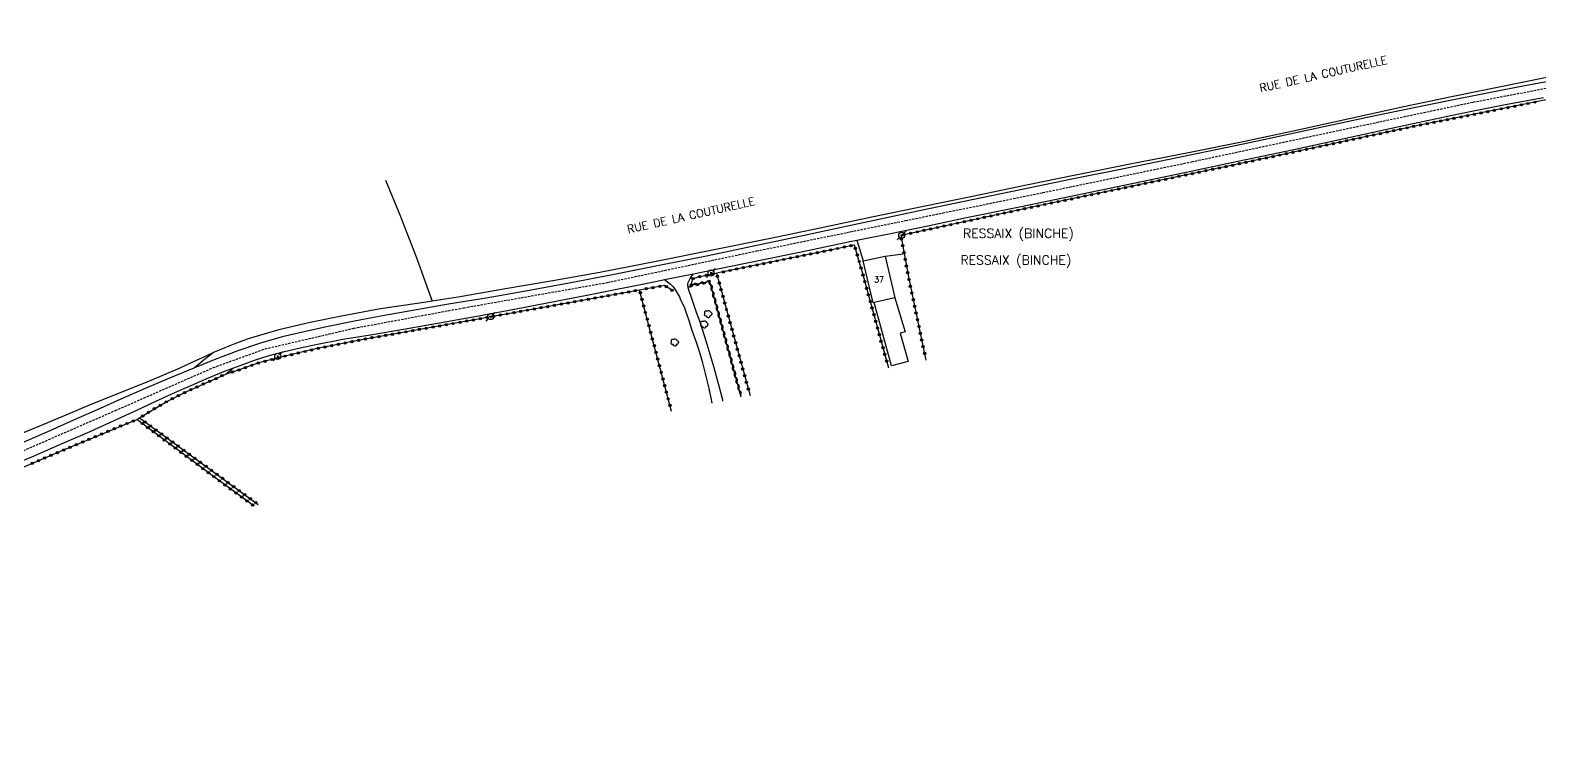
# Model space of a CAD drawing. Header units: millimetres. Extents: x 138000 to 139001, y 123000 to 124000.
# Drawn here: x 138334.1 to 138664.3, y 123389.9 to 123547.1 of the extents above; entities that cross this region are included whole.
import ezdxf
from ezdxf.enums import TextEntityAlignment as Align

# ---------------------------------------------------------------- set-up
doc = ezdxf.new("R2010")
doc.units = ezdxf.units.MM
doc.linetypes.add('DASHED', pattern=[0.75, 0.5, -0.25])
doc.layers.get('0').update_dxf_attribs({"linetype": 'CONTINUOUS'})
for name, color, linetype in [('W0001', 6, 'DASHED'), ('W0008', 7, 'CONTINUOUS'), ('W0017', 7, 'CONTINUOUS'), ('W0101', 7, 'CONTINUOUS'), ('W0104', 1, 'CONTINUOUS'), ('W0211', 2, 'CONTINUOUS'), ('W0214', 2, 'CONTINUOUS'), ('W0300', 7, 'CONTINUOUS'), ('W0310', 3, 'CONTINUOUS'), ('W0322', 7, 'CONTINUOUS'), ('W0323', 7, 'CONTINUOUS'), ('W0330', 7, 'CONTINUOUS'), ('W0473', 7, 'CONTINUOUS'), ('W0980', 7, 'CONTINUOUS'), ('W0989', 7, 'CONTINUOUS'), ('W0991', 7, 'CONTINUOUS')]:
    doc.layers.add(name, color=color, linetype=linetype)
doc.styles.get("Standard").update_dxf_attribs({"font": 'romans.shx', "width": 0.85})

# ---------------------------------------------------------------- blocks, each defined once
blk = doc.blocks.new('T300')
for p, q in [((-0.8, 0.51), (-0.86, 0.34)), ((-0.86, 0.34), (-0.86, 0.17)), ((-0.86, 0.17), (-0.74, 0.06)), ((-0.69, 0.63), (-0.8, 0.51)), ((-0.8, -0.06), (-0.74, 0.06)), ((-0.74, 0.06), (-0.69, 0.11)), ((-0.57, 0.69), (-0.69, 0.63)), ((-0.46, 0.69), (-0.57, 0.69)), ((-0.29, 0.63), (-0.46, 0.69)), ((-0.29, 0.63), (-0.17, 0.74)), ((-0.23, 0.57), (-0.29, 0.63)), ((-0.17, 0.74), (-0.06, 0.8)), ((-0.06, 0.8), (0.06, 0.8)), ((0.06, 0.8), (0.23, 0.74)), ((0.23, 0.74), (0.34, 0.63)), ((0.34, 0.63), (0.4, 0.51)), ((0.46, 0.46), (0.34, 0.46)), ((0.4, 0.51), (0.4, 0.46)), ((0.57, 0.4), (0.46, 0.46)), ((0.57, 0.4), (0.69, 0.29)), ((0.69, 0.29), (0.74, 0.17)), ((0.74, 0.06), (0.69, -0.17)), ((0.74, 0.17), (0.74, 0.06)), ((-0.8, -0.17), (-0.8, -0.06)), ((-0.8, -0.23), (-0.8, -0.17)), ((-0.74, -0.34), (-0.8, -0.23)), ((-0.69, -0.4), (-0.74, -0.34)), ((-0.51, -0.46), (-0.69, -0.4)), ((-0.4, -0.46), (-0.51, -0.46)), ((-0.4, -0.46), (-0.34, -0.46)), ((-0.34, -0.46), (-0.34, -0.4)), ((-0.34, -0.51), (-0.34, -0.46)), ((-0.29, -0.63), (-0.34, -0.51)), ((-0.17, -0.74), (-0.29, -0.63)), ((-0.06, -0.8), (-0.17, -0.74)), ((0.06, -0.8), (-0.06, -0.8)), ((0.17, -0.74), (0.06, -0.8)), ((0.23, -0.69), (0.17, -0.74)), ((0.29, -0.46), (0.23, -0.46)), ((0.29, -0.63), (0.23, -0.69)), ((0.46, -0.4), (0.29, -0.46)), ((0.34, -0.51), (0.29, -0.63)), ((0.34, -0.51), (0.34, -0.46)), ((0.57, -0.34), (0.46, -0.4)), ((0.63, -0.29), (0.57, -0.34)), ((0.69, -0.17), (0.63, -0.29))]:
    blk.add_line(p, q)
blk = doc.blocks.new('T473')
for p, q in [((-0.166667, 0.166667), (0.166667, -0.166667)), ((-0.166667, -0.166667), (0.166667, 0.166667)), ((0.500001, 0.500001), (1.000002, 1.000002)), ((-1.000002, -1.000002), (-0.500001, -0.500001))]:
    blk.add_line(p, q)
blk.add_ellipse((0, 0), major_axis=(0.471405, 0.471405), ratio=1, start_param=5.4977871438, end_param=11.780972451)
blk = doc.blocks.new('t323o')
at = {"color": 0, "linetype": 'Continuous'}
for radius in [0.25, 0.15]:
    blk.add_circle((0, 0), radius, dxfattribs=at)
blk = doc.blocks.new('t310o')
at = {"color": 0, "linetype": 'Continuous'}
for centre, start, end in [((-0.5, 0.38), 216.8699, 323.1304), ((0.5, -0.37), 36.8699, 143.1303)]:
    blk.add_arc(centre, 0.625, start, end, dxfattribs=at)
blk = doc.blocks.new('t322o')
at = {"color": 0, "linetype": 'Continuous'}
for radius in [0.25, 0.15]:
    blk.add_circle((0, 0), radius, dxfattribs=at)

msp = doc.modelspace()

# ---------------------------------------------------------------- linework, layer by layer
at = {"layer": 'W0001'}
msp.add_lwpolyline([(138159.38, 123389.87), (138180.42, 123394.11), (138200.12, 123401.12), (138231.18, 123413.59), (138262.43, 123426.21), (138284.16, 123435.36), (138307.22, 123444.74), (138331.28, 123454.65), (138352.76, 123464.01), (138374.19, 123473.4), (138385.49, 123477.49), (138404.93, 123481.99), (138428.95, 123486.46), (138460.41, 123492), (138492.98, 123498.88), (138525.57, 123505.53), (138555.54, 123511.63), (138588.19, 123518.38), (138620.51, 123525.27), (138649.71, 123531.42), (138680.95, 123537.36), (138711, 123543.03), (138735.09, 123547.13)], dxfattribs=at)
at = {"layer": 'W0008'}
for points in [[(138666.89, 123536.09), (138659.47, 123534.67), (138652.05, 123533.25), (138644.65, 123531.8), (138636.45, 123530.12), (138628.26, 123528.39), (138620.07, 123526.65), (138611.31, 123524.79), (138602.55, 123522.91), (138593.8, 123521.06), (138583.19, 123518.88), (138572.57, 123516.72), (138561.96, 123514.56), (138551.06, 123512.33), (138540.16, 123510.09), (138529.27, 123507.82), (138520.76, 123505.98), (138512.25, 123504.13), (138503.73, 123502.3), (138493.06, 123500.05), (138482.39, 123497.84), (138471.71, 123495.68), (138461.84, 123493.74), (138451.97, 123491.84), (138442.09, 123490.02), (138433.85, 123488.59), (138425.61, 123487.22), (138417.38, 123485.79), (138411.21, 123484.69), (138405.04, 123483.57), (138398.91, 123482.32), (138394.07, 123481.24), (138389.24, 123480.08), (138384.47, 123478.74), (138379.57, 123477.08), (138374.74, 123475.23), (138370.07, 123473.36), (138369.93, 123473.3), (138364.59, 123471.09), (138359.28, 123468.79), (138353.98, 123466.47), (138348.8, 123464.18), (138343.64, 123461.88), (138338.46, 123459.59), (138332.26, 123456.9)], [(138327.43, 123450.96), (138335, 123454.13), (138341.12, 123456.77), (138347.22, 123459.46), (138353.3, 123462.19), (138357.46, 123464.1), (138361.6, 123466.04), (138365.77, 123467.93), (138369.45, 123469.56), (138373.14, 123471.17), (138376.87, 123472.68), (138378.44, 123473.28), (138380.02, 123473.88), (138383.18, 123475.01), (138386.39, 123476.04), (138389.75, 123476.94), (138393.15, 123477.73), (138396.57, 123478.46), (138402.54, 123479.6), (138408.54, 123480.58), (138414.54, 123481.58), (138423.18, 123483.11), (138431.81, 123484.66), (138440.44, 123486.25), (138455.86, 123489.23), (138471.27, 123492.31), (138472.86, 123492.64), (138479.2, 123493.92), (138486.66, 123495.44), (138495.58, 123497.26), (138504.5, 123499.09), (138513.41, 123500.92), (138514.91, 123501.22), (138521.92, 123502.66), (138530.43, 123504.41), (138538.93, 123506.16), (138550.51, 123508.55), (138562.08, 123510.95), (138573.65, 123513.35), (138585.92, 123515.91), (138598.2, 123518.48), (138610.47, 123521.08), (138622.83, 123523.77), (138635.18, 123526.48), (138647.56, 123529.08), (138656.31, 123530.79), (138665.08, 123532.44)]]:
    msp.add_lwpolyline(points, dxfattribs=at)
at = {"layer": 'W0017'}
for points in [[(138514.91, 123501.22), (138516.29, 123496.73)], [(138485.63, 123466.09), (138485.58, 123466.32), (138484.67, 123469.84), (138483.69, 123473.34), (138482.7, 123476.75), (138481.65, 123480.13), (138480.56, 123483.51), (138479.87, 123485.46), (138479.17, 123487.41), (138478.53, 123489.37), (138478.26, 123490.1), (138478, 123490.82), (138477.93, 123491.54), (138478.04, 123491.99), (138478.22, 123492.44), (138478.44, 123492.87), (138478.67, 123493.23), (138478.94, 123493.58), (138479.2, 123493.92)], [(138472.86, 123492.64), (138473.5, 123492.12), (138474.15, 123491.61), (138474.73, 123491.04), (138475.1, 123490.55), (138475.24, 123490.35), (138475.69, 123489.6), (138476.11, 123488.83), (138476.3, 123488.41), (138477.21, 123486.43), (138478.08, 123483.91), (138478.91, 123481.38), (138479.67, 123479.18), (138480.41, 123476.98), (138481.09, 123474.76), (138481.78, 123472.12), (138482.4, 123469.45), (138482.98, 123466.77), (138483.22, 123465.61)]]:
    msp.add_lwpolyline(points, dxfattribs=at)
at = {"layer": 'W0101'}
for points in [[(138516.29, 123496.73), (138521.08, 123497.76)], [(138521.08, 123497.76), (138523.24, 123488.66), (138518.72, 123487.59), (138518.47, 123487.53), (138516.29, 123496.73)]]:
    msp.add_lwpolyline(points, dxfattribs=at)
at = {"layer": 'W0104'}
msp.add_lwpolyline([(138523.24, 123488.66), (138525.46, 123481.24), (138524.41, 123480.93), (138526.12, 123474.74), (138522.53, 123473.76), (138518.72, 123487.59)], dxfattribs=at)
at = {"layer": 'W0211'}
for points in [[(138374.21, 123476.69), (138371.77, 123475.54), (138369.33, 123474.4), (138366.88, 123473.28), (138360.55, 123470.58), (138354.15, 123468.02), (138347.76, 123465.45), (138341.96, 123463.02), (138336.16, 123460.59), (138330.35, 123458.2), (138322.7, 123455.29), (138315.02, 123452.47), (138307.45, 123449.39), (138304.58, 123448.17), (138302.08, 123447.06), (138301.73, 123446.91), (138298.99, 123445.43), (138298.26, 123444.96), (138297.52, 123444.46), (138296.8, 123443.96)], [(138376.93, 123471.97), (138378.44, 123473.28)]]:
    msp.add_lwpolyline(points, dxfattribs=at)
at = {"layer": 'W0214'}
msp.add_lwpolyline([(138374.21, 123476.69), (138373.23, 123475.91), (138372.26, 123475.13), (138371.29, 123474.35), (138370.88, 123474.02), (138370.48, 123473.69), (138370.07, 123473.36)], dxfattribs=at)
at = {"layer": 'W0310'}
msp.add_lwpolyline([(138489.63, 123466.9), (138482.77, 123492.2), (138478.68, 123491.34)], dxfattribs=at)
at = {"layer": 'W0322'}
for points in [[(138357.45, 123462.06), (138358.02, 123462.41), (138359.68, 123463.42), (138361.91, 123464.78), (138364.17, 123466.08), (138368.36, 123468.17), (138372.64, 123470.07), (138376.93, 123471.97)], [(138308.43, 123441.14), (138316.42, 123444.63), (138324.41, 123448.12), (138332.42, 123451.57), (138340.75, 123455.1), (138349.1, 123458.58), (138357.45, 123462.06)]]:
    msp.add_lwpolyline(points, dxfattribs=at)
at = {"layer": 'W0323'}
for points in [[(138671.53, 123533.07), (138637.96, 123526.37), (138597.4, 123517.68), (138552.5, 123508.31), (138524.52, 123502.29), (138525.26, 123498.31), (138526.2, 123493.24), (138530.03, 123475.03)], [(138515.88, 123495.04), (138514.37, 123500.18), (138484.24, 123494.01)], [(138524.52, 123498.19), (138525.26, 123498.31)], [(138478.68, 123491.34), (138479.02, 123492.8), (138480.18, 123493.21), (138484.24, 123494.01), (138491.56, 123467.29)], [(138515.88, 123495.04), (138521.81, 123473.37)], [(138474.37, 123463.83), (138467.4, 123490.35), (138431.67, 123483.92), (138406.49, 123479.48), (138396.55, 123477.46), (138389.52, 123475.81), (138384.13, 123474.45), (138378.6, 123472.46), (138376.93, 123471.97)], [(138474.62, 123490.21), (138472.86, 123491.34), (138467.4, 123490.35)], [(138383.13, 123443.09), (138375.32, 123448.77), (138357.45, 123462.06)], [(138358.02, 123462.41), (138384.02, 123443.46)]]:
    msp.add_lwpolyline(points, dxfattribs=at)
at = {"layer": 'W0330'}
for points in [[(138665.82, 123536.79), (138655.39, 123534.66), (138644.97, 123532.54), (138634.56, 123530.37), (138622.96, 123527.86), (138611.38, 123525.31), (138599.78, 123522.82), (138587.44, 123520.32), (138575.08, 123517.9), (138562.73, 123515.45), (138551.64, 123513.18), (138540.55, 123510.89), (138529.46, 123508.59), (138518.2, 123506.24), (138506.93, 123503.87), (138495.66, 123501.54), (138483.36, 123499.04), (138471.05, 123496.57), (138458.71, 123494.21), (138448.41, 123492.35), (138438.09, 123490.57), (138427.76, 123488.82), (138422.05, 123487.93), (138419.24, 123487.49), (138410.71, 123486.2), (138402.23, 123484.65), (138395.34, 123483.24), (138388.49, 123481.66), (138381.77, 123479.66), (138379.24, 123478.71), (138376.72, 123477.7), (138374.21, 123476.69)], [(138411.81, 123514.36), (138414.94, 123506.76), (138418.53, 123497.57), (138419.72, 123494.37), (138420.89, 123491.15), (138422.05, 123487.93)], [(138521.08, 123497.76), (138524.52, 123498.19)]]:
    msp.add_lwpolyline(points, dxfattribs=at)

# ---------------------------------------------------------------- block references
at = {"layer": 'W0300'}
for p in [(138481.6, 123482.81), (138482.43, 123485.09), (138475.14, 123478.87)]:
    msp.add_blockref('T300', p, dxfattribs=at)
at = {"layer": 'W0310'}
for p, rotation in [((138479.07, 123491.42), 191.8477032364819), ((138480.54, 123491.73), 191.8477032364819), ((138482, 123492.04), 191.8477032364819), ((138482.96, 123491.51), 105.1627975349344), ((138483.35, 123490.06), 105.1627975349344), ((138483.74, 123488.62), 105.1627975349344), ((138484.14, 123487.17), 105.1627975349344), ((138484.53, 123485.72), 105.1627975349344), ((138484.92, 123484.27), 105.1627975349344), ((138485.31, 123482.82), 105.1627975349344), ((138485.71, 123481.38), 105.1627975349344), ((138486.1, 123479.93), 105.1627975349344), ((138486.49, 123478.48), 105.1627975349344), ((138486.88, 123477.03), 105.1627975349344), ((138487.28, 123475.59), 105.1627975349344), ((138487.67, 123474.14), 105.1627975349344), ((138488.06, 123472.69), 105.1627975349344), ((138488.45, 123471.24), 105.1627975349344), ((138488.85, 123469.79), 105.1627975349344), ((138489.24, 123468.35), 105.1627975349344)]:
    msp.add_blockref('t310o', p, dxfattribs=dict(at, rotation=rotation))
at = {"layer": 'W0322'}
for p, rotation in [((138372, 123469.79), 23.92401794640337), ((138373.37, 123470.4), 23.91284464222058), ((138374.74, 123471), 23.91284464222058), ((138376.11, 123471.61), 23.91284464222058), ((138365.21, 123466.6), 26.52123451071309), ((138366.55, 123467.27), 26.52123451071309), ((138367.9, 123467.94), 26.52123451071309), ((138369.26, 123468.57), 23.92401794640337), ((138370.63, 123469.18), 23.92401794640337), ((138358.73, 123462.84), 31.3736195523229), ((138360.01, 123463.62), 31.36205498409509), ((138361.29, 123464.4), 31.36205498409509), ((138362.58, 123465.17), 29.91364599139079), ((138363.88, 123465.91), 29.91364599139079), ((138352.55, 123460.02), 22.6413046958329), ((138353.94, 123460.6), 22.6413046958329), ((138355.32, 123461.17), 22.6413046958329), ((138356.71, 123461.75), 22.6413046958329), ((138344.25, 123456.56), 22.64130469574782), ((138345.63, 123457.13), 22.64130469574782), ((138347.02, 123457.71), 22.64130469574782), ((138348.4, 123458.29), 22.64130469574782), ((138349.79, 123458.87), 22.6413046958329), ((138351.17, 123459.44), 22.6413046958329), ((138335.95, 123453.07), 22.91078312441422), ((138337.33, 123453.65), 22.91078312441422), ((138338.71, 123454.24), 22.91078312441422), ((138340.1, 123454.82), 22.91078312441422), ((138341.48, 123455.4), 22.64130469574782), ((138342.86, 123455.98), 22.64130469574782), ((138334.57, 123452.48), 22.91078312441422)]:
    msp.add_blockref('t322o', p, dxfattribs=dict(at, rotation=rotation))
at = {"layer": 'W0323'}
for p, rotation in [((138651.42, 123529.06), 191.2787479742131), ((138652.89, 123529.35), 191.2787479742131), ((138654.36, 123529.64), 191.2787479742131), ((138655.84, 123529.94), 191.2787479742131), ((138657.31, 123530.23), 191.2787479742131), ((138658.78, 123530.52), 191.2787479742131), ((138660.25, 123530.82), 191.2787479742131), ((138661.72, 123531.11), 191.2787479742131), ((138663.19, 123531.4), 191.2787479742131), ((138635.25, 123525.79), 192.090319753746), ((138636.72, 123526.11), 192.090319753746), ((138638.18, 123526.42), 191.2787479742131), ((138639.65, 123526.71), 191.2787479742131), ((138641.13, 123527), 191.2787479742131), ((138642.6, 123527.3), 191.2787479742131), ((138644.07, 123527.59), 191.2787479742131), ((138645.54, 123527.88), 191.2787479742131), ((138647.01, 123528.18), 191.2787479742131), ((138648.48, 123528.47), 191.2787479742131), ((138649.95, 123528.76), 191.2787479742131), ((138619.11, 123522.34), 192.090319753746), ((138620.58, 123522.65), 192.090319753746), ((138622.05, 123522.96), 192.090319753746), ((138623.52, 123523.28), 192.090319753746), ((138624.98, 123523.59), 192.090319753746), ((138626.45, 123523.91), 192.090319753746), ((138627.92, 123524.22), 192.090319753746), ((138629.38, 123524.53), 192.090319753746), ((138630.85, 123524.85), 192.090319753746), ((138632.32, 123525.16), 192.090319753746), ((138633.78, 123525.48), 192.090319753746), ((138604.45, 123519.19), 192.090319753746), ((138605.91, 123519.51), 192.090319753746), ((138607.38, 123519.82), 192.090319753746), ((138608.85, 123520.14), 192.090319753746), ((138610.31, 123520.45), 192.090319753746), ((138611.78, 123520.76), 192.090319753746), ((138613.25, 123521.08), 192.090319753746), ((138614.71, 123521.39), 192.090319753746), ((138616.18, 123521.71), 192.090319753746), ((138617.65, 123522.02), 192.090319753746), ((138588.3, 123515.78), 191.7974338626579), ((138589.77, 123516.09), 191.7974338626579), ((138591.24, 123516.4), 191.7974338626579), ((138592.71, 123516.7), 191.7974338626579), ((138594.18, 123517.01), 191.7974338626579), ((138595.65, 123517.32), 191.7974338626579), ((138597.11, 123517.62), 191.7974338626579), ((138598.58, 123517.94), 192.090319753746), ((138600.05, 123518.25), 192.090319753746), ((138601.51, 123518.57), 192.090319753746), ((138602.98, 123518.88), 192.090319753746), ((138572.15, 123512.41), 191.7974338626579), ((138573.62, 123512.72), 191.7974338626579), ((138575.09, 123513.02), 191.7974338626579), ((138576.56, 123513.33), 191.7974338626579), ((138578.03, 123513.64), 191.7974338626579), ((138579.49, 123513.94), 191.7974338626579), ((138580.96, 123514.25), 191.7974338626579), ((138582.43, 123514.56), 191.7974338626579), ((138583.9, 123514.86), 191.7974338626579), ((138585.37, 123515.17), 191.7974338626579), ((138586.84, 123515.48), 191.7974338626579), ((138556, 123509.04), 191.7974338626579), ((138557.47, 123509.34), 191.7974338626579), ((138558.94, 123509.65), 191.7974338626579), ((138560.41, 123509.96), 191.7974338626579), ((138561.87, 123510.26), 191.7974338626579), ((138563.34, 123510.57), 191.7974338626579), ((138564.81, 123510.88), 191.7974338626579), ((138566.28, 123511.18), 191.7974338626579), ((138567.75, 123511.49), 191.7974338626579), ((138569.22, 123511.8), 191.7974338626579), ((138570.68, 123512.1), 191.7974338626579), ((138541.33, 123505.9), 192.1448231841877), ((138542.8, 123506.22), 192.1448231841877), ((138544.26, 123506.53), 192.1448231841877), ((138545.73, 123506.85), 192.1448231841877), ((138547.2, 123507.17), 192.1448231841877), ((138548.66, 123507.48), 192.1448231841877), ((138550.13, 123507.8), 192.1448231841877), ((138551.6, 123508.11), 192.1448231841877), ((138553.06, 123508.42), 191.7974338626579), ((138554.53, 123508.73), 191.7974338626579), ((138525.2, 123502.43), 192.1448231841877), ((138526.67, 123502.75), 192.1448231841877), ((138528.13, 123503.06), 192.1448231841877), ((138529.6, 123503.38), 192.1448231841877), ((138531.07, 123503.69), 192.1448231841877), ((138532.53, 123504.01), 192.1448231841877), ((138534, 123504.32), 192.1448231841877), ((138535.47, 123504.64), 192.1448231841877), ((138536.93, 123504.96), 192.1448231841877), ((138538.4, 123505.27), 192.1448231841877), ((138539.87, 123505.59), 192.1448231841877), ((138509.22, 123499.12), 191.5634907663316), ((138510.69, 123499.42), 191.5634907663316), ((138512.16, 123499.72), 191.5634907663316), ((138513.63, 123500.03), 191.5634907663316), ((138514.58, 123499.46), 106.3321460973107), ((138524.67, 123501.49), 280.5090340298275), ((138524.95, 123500.02), 280.5090340298275), ((138493.06, 123495.82), 191.5634907663316), ((138494.53, 123496.12), 191.5634907663316), ((138496, 123496.42), 191.5634907663316), ((138497.47, 123496.72), 191.5634907663316), ((138498.94, 123497.02), 191.5634907663316), ((138500.41, 123497.32), 191.5634907663316), ((138501.88, 123497.62), 191.5634907663316), ((138503.35, 123497.92), 191.5634907663316), ((138504.81, 123498.22), 191.5634907663316), ((138506.28, 123498.52), 191.5634907663316), ((138507.75, 123498.82), 191.5634907663316), ((138515, 123498.02), 106.3321460973107), ((138515.43, 123496.58), 106.3321460973107), ((138525.22, 123498.54), 280.5090340298275), ((138525.49, 123497.07), 280.4983455082933), ((138479.09, 123492.83), 19.25929164416009), ((138480.52, 123493.28), 11.17149124264912), ((138481.99, 123493.57), 11.17149124264912), ((138483.46, 123493.86), 11.17149124264912), ((138484.43, 123493.33), 285.3114247659707), ((138485.71, 123494.31), 191.5634907663316), ((138487.18, 123494.61), 191.5634907663316), ((138488.65, 123494.91), 191.5634907663316), ((138490.12, 123495.21), 191.5634907663316), ((138491.59, 123495.52), 191.5634907663316), ((138515.85, 123495.14), 106.3321460973107), ((138516.26, 123493.63), 285.3044056512759), ((138525.77, 123495.59), 280.4983455082933), ((138526.04, 123494.12), 280.4983455082933), ((138526.33, 123492.64), 281.8694725423116), ((138462.07, 123489.39), 190.2033524201502), ((138463.55, 123489.66), 190.2033524201502), ((138465.03, 123489.92), 190.2033524201502), ((138466.5, 123490.19), 190.2033524201502), ((138467.55, 123489.78), 104.7288296097575), ((138468.87, 123490.62), 190.306691327444), ((138470.35, 123490.89), 190.306691327444), ((138471.83, 123491.15), 190.306691327444), ((138473.24, 123491.1), 147.1380461313735), ((138474.5, 123490.29), 147.1380461313735), ((138478.7, 123491.42), 77.08560526849774), ((138484.82, 123491.88), 285.3114247659707), ((138485.22, 123490.43), 285.3114247659707), ((138516.66, 123492.18), 285.3044056512759), ((138517.05, 123490.74), 285.3044056512759), ((138517.45, 123489.29), 285.3044056512759), ((138526.64, 123491.18), 281.8694725423116), ((138526.94, 123489.71), 281.8694725423116), ((138442.88, 123485.94), 190.2033524201502), ((138444.36, 123486.2), 190.2033524201502), ((138445.83, 123486.47), 190.2033524201502), ((138447.31, 123486.73), 190.2033524201502), ((138448.79, 123487), 190.2033524201502), ((138450.26, 123487.26), 190.2033524201502), ((138451.74, 123487.53), 190.2033524201502), ((138453.22, 123487.8), 190.2033524201502), ((138454.69, 123488.06), 190.2033524201502), ((138456.17, 123488.33), 190.2033524201502), ((138457.64, 123488.59), 190.2033524201502), ((138459.12, 123488.86), 190.2033524201502), ((138460.6, 123489.12), 190.2033524201502), ((138467.93, 123488.33), 104.7288296097575), ((138468.31, 123486.88), 104.7288296097575), ((138485.62, 123488.99), 285.3114247659707), ((138486.01, 123487.54), 285.3114247659707), ((138486.41, 123486.09), 285.3114247659707), ((138517.85, 123487.84), 285.3044056512759), ((138518.24, 123486.4), 285.3044056512759), ((138527.25, 123488.24), 281.8694725423116), ((138527.56, 123486.77), 281.8694725423116), ((138425.16, 123482.77), 189.9987624799606), ((138426.64, 123483.03), 189.9987624799606), ((138428.12, 123483.29), 189.9987624799606), ((138429.59, 123483.55), 189.9987624799606), ((138431.07, 123483.81), 189.9987624799606), ((138432.55, 123484.08), 190.2033524201502), ((138434.02, 123484.34), 190.2033524201502), ((138435.5, 123484.61), 190.2033524201502), ((138436.98, 123484.87), 190.2033524201502), ((138438.45, 123485.14), 190.2033524201502), ((138439.93, 123485.4), 190.2033524201502), ((138441.41, 123485.67), 190.2033524201502), ((138468.69, 123485.43), 104.7288296097575), ((138469.07, 123483.98), 104.7288296097575), ((138486.8, 123484.65), 285.3114247659707), ((138487.2, 123483.2), 285.3114247659707), ((138518.64, 123484.95), 285.3044056512759), ((138519.03, 123483.5), 285.3044056512759), ((138527.87, 123485.31), 281.8694725423116), ((138528.18, 123483.84), 281.8694725423116), ((138405.96, 123479.37), 191.4948748160757), ((138407.44, 123479.65), 189.9987624799606), ((138408.91, 123479.91), 189.9987624799606), ((138410.39, 123480.17), 189.9987624799606), ((138411.87, 123480.43), 189.9987624799606), ((138413.34, 123480.69), 189.9987624799606), ((138414.82, 123480.95), 189.9987624799606), ((138416.3, 123481.21), 189.9987624799606), ((138417.78, 123481.47), 189.9987624799606), ((138419.25, 123481.73), 189.9987624799606), ((138420.73, 123481.99), 189.9987624799606), ((138422.21, 123482.25), 189.9987624799606), ((138423.69, 123482.51), 189.9987624799606), ((138469.45, 123482.53), 104.7288296097575), ((138469.84, 123481.07), 104.7288296097575), ((138470.22, 123479.62), 104.7288296097575), ((138487.6, 123481.75), 285.3114247659707), ((138487.99, 123480.31), 285.3114247659707), ((138519.43, 123482.06), 285.3044056512759), ((138519.83, 123480.61), 285.3044056512759), ((138528.49, 123482.37), 281.8694725423116), ((138528.8, 123480.9), 281.8694725423116), ((138529.1, 123479.43), 281.8694725423116), ((138391.3, 123476.23), 193.1582454723923), ((138392.76, 123476.57), 193.1582454723923), ((138394.22, 123476.91), 193.1582454723923), ((138395.68, 123477.25), 193.1582454723923), ((138397.14, 123477.58), 191.4948748160757), ((138398.61, 123477.88), 191.4948748160757), ((138400.08, 123478.18), 191.4948748160757), ((138401.55, 123478.47), 191.4948748160757), ((138403.02, 123478.77), 191.4948748160757), ((138404.49, 123479.07), 191.4948748160757), ((138470.6, 123478.17), 104.7288296097575), ((138470.98, 123476.72), 104.7288296097575), ((138488.39, 123478.86), 285.3114247659707), ((138488.79, 123477.41), 285.3114247659707), ((138520.22, 123479.16), 285.3044056512759), ((138520.62, 123477.72), 285.3044056512759), ((138521.01, 123476.27), 285.3044056512759), ((138529.41, 123477.97), 281.8694725423116), ((138529.72, 123476.5), 281.8694725423116), ((138379.78, 123472.89), 199.7141415939342), ((138381.2, 123473.4), 199.7141415939342), ((138382.61, 123473.9), 199.7141415939342), ((138384.02, 123474.41), 199.7141415939342), ((138385.47, 123474.79), 194.2262453563736), ((138386.93, 123475.16), 194.2262453563736), ((138388.38, 123475.53), 194.2262453563736), ((138389.83, 123475.89), 193.1582454723923), ((138471.36, 123475.27), 104.7288296097575), ((138471.74, 123473.82), 104.7288296097575), ((138489.18, 123475.97), 285.3114247659707), ((138489.58, 123474.52), 285.3114247659707), ((138489.97, 123473.07), 285.3114247659707), ((138521.41, 123474.82), 285.3044056512759), ((138378.37, 123472.4), 196.4025574526902), ((138472.12, 123472.37), 104.7288296097575), ((138472.51, 123470.92), 104.7288296097575), ((138472.89, 123469.47), 104.7288296097575), ((138490.37, 123471.63), 285.3114247659707), ((138490.77, 123470.18), 285.3114247659707), ((138473.27, 123468.02), 104.7288296097575), ((138473.65, 123466.57), 104.7288296097575), ((138491.16, 123468.73), 285.3114247659707), ((138474.03, 123465.12), 104.7288296097575), ((138358.65, 123461.17), 143.3785888090765), ((138359.23, 123461.53), 323.9159398382222), ((138359.85, 123460.27), 143.3785888090765), ((138360.44, 123460.64), 323.9159398382222), ((138361.66, 123459.76), 323.9159398382222), ((138361.06, 123459.38), 143.3785888090765), ((138362.26, 123458.48), 143.3785888090765), ((138362.87, 123458.88), 323.9159398382222), ((138363.46, 123457.59), 143.3785888090765), ((138364.08, 123457.99), 323.9159398382222), ((138364.67, 123456.69), 143.3785888090765), ((138365.29, 123457.11), 323.9159398382222), ((138366.5, 123456.23), 323.9159398382222), ((138365.87, 123455.8), 143.3785888090765), ((138367.08, 123454.9), 143.3785888090765), ((138367.72, 123455.34), 323.9159398382222), ((138368.28, 123454.01), 143.3785888090765), ((138368.93, 123454.46), 323.9159398382222), ((138369.48, 123453.11), 143.3785888090765), ((138370.14, 123453.58), 323.9159398382222), ((138370.69, 123452.22), 143.3785888090765), ((138371.35, 123452.69), 323.9159398382222), ((138371.89, 123451.32), 143.3785888090765), ((138372.57, 123451.81), 323.9159398382222), ((138373.1, 123450.43), 143.3785888090765), ((138373.78, 123450.93), 323.9159398382222), ((138374.99, 123450.04), 323.9159398382222), ((138374.3, 123449.53), 143.3785888090765), ((138375.5, 123448.64), 143.9716303484603), ((138376.2, 123449.16), 323.9159398382222), ((138376.72, 123447.76), 143.9716303484603), ((138377.41, 123448.27), 323.9159398382222), ((138377.93, 123446.88), 143.9716303484603), ((138378.63, 123447.39), 323.9159398382222), ((138379.84, 123446.51), 323.9159398382222), ((138379.14, 123445.99), 143.9716303484603), ((138380.36, 123445.11), 143.9716303484603), ((138381.05, 123445.62), 323.9159398382222), ((138381.57, 123444.23), 143.9716303484603), ((138382.26, 123444.74), 323.9159398382222), ((138382.78, 123443.35), 143.9716303484603), ((138383.48, 123443.86), 323.9159398382222)]:
    msp.add_blockref('t323o', p, dxfattribs=dict(at, rotation=rotation))
at = {"layer": 'W0473'}
for p in [(138524.73, 123502.31), (138483.04, 123494.06), (138434.82, 123484.54), (138388.28, 123475.86)]:
    msp.add_blockref('T473', p, dxfattribs=at)

# ---------------------------------------------------------------- texts
at = {"layer": 'W0980'}
for p in [(138550.25, 123502.59), (138549.7, 123496.75)]:
    msp.add_text('RESSAIX (BINCHE)', height=2, dxfattribs=at).set_placement(p, align=Align.MIDDLE)
at = {"layer": 'W0989'}
for p in [(138603.19, 123533.58), (138464.9, 123502.72)]:
    msp.add_text('RUE DE LA COUTURELLE', height=1.75, rotation=12.6482, dxfattribs=at).set_placement(p)
at = {"layer": 'W0991'}
msp.add_text('37', height=1.25, dxfattribs=at).set_placement((138519.78, 123492.64), align=Align.MIDDLE_CENTER)

doc.saveas('drawing.dxf')
